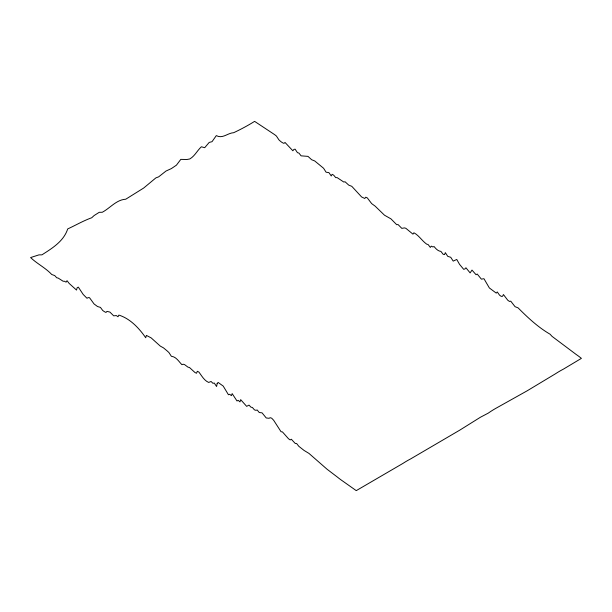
<?xml version="1.0" encoding="UTF-8"?>
<svg xmlns="http://www.w3.org/2000/svg" width="612" height="612" viewBox="0 0 612 612"><rect width="100%" height="100%" fill="white"/><g stroke="black" fill="none" stroke-linecap="round" stroke-linejoin="round"><path stroke-width="0.92" d="M217.122 383.678L216.602 386.524L214.215 382.974L212.984 383.357L211.086 381.483L208.669 382.446C204.156 380.511 201.731 375.799 198.9 372.073L197.316 371.277L196.544 373.236L194.991 372.54L189.468 367.491L188.029 367.192L184.587 364.614L183.118 364.209L181.909 364.698C178.796 361.554 176.225 356.742 171.36 356.283L168.92 352.535L167.076 350.852L163.511 347.884L160.29 346.094L151.156 337.885L146.383 335.399L145.717 337.748C139.108 328.216 130.234 318.661 118.873 315.088L118.009 316.756L116.318 315.562L113.702 315.846L109.908 312.089L107.001 311.378L105.968 312.449L104.384 311.653L102.694 310.468L100.452 307.408L97.492 306.505L94.041 303.927L89.528 297.715L88.143 297.608L86.996 298.289L83.171 294.433L78.344 287.135L77.166 287.716L76.508 290.073L69.171 283.44L67.022 280.678L66.096 282.147L64.489 281.252L63.135 281.245L58.163 278.07L56.732 277.764L54.743 275.591L51.729 274.49C45.502 267.804 37.156 263.849 30.6 257.56L38.916 254.883L41.937 254.844C52.249 248.22 63.679 241.327 67.71 228.926C75.819 225.193 83.362 220.748 91.739 217.742L94.126 215.539L99.243 212.31L102.265 212.272C110.145 208.088 116.379 199.719 125.743 199.221L143.698 188.022L155.892 177.885L158.63 176.86L166.02 171.031L171.375 168.591L176.432 165.163L180.808 159.38L186.905 159.495L189.781 158.967C194.861 156.029 197.156 150.583 201.379 146.765L204.691 147.706L209.205 142.412L212.027 141.686L216.311 135.604C222.638 139.077 227.565 133.011 233.662 132.705C240.853 129.331 247.86 125.59 254.607 121.367L274.666 134.655L276.417 136.04L278.865 139.788A16.631 5.63 59.7 0 0 283.953 143.361L285.047 142.481L292.865 150.781L293.837 149.512L295.076 149.121L297.463 152.679L298.931 153.077L301.081 155.838L307.981 156.381L311.661 159.74L314.706 160.941L323.587 168.262L326.089 172.209L328.904 172.615L331.237 175.973L332.102 174.305L333.708 175.2L335.774 177.671L337.097 177.579L343.799 182.039L345.061 181.756L348.741 185.122L351.785 186.316L361.646 196.988L364.783 198.479L365.754 197.209L367.307 197.905L371.683 203.628L375.102 206.106L384.497 215.202L390.969 218.874L396.714 224.711L398.007 224.52L401.832 228.375L404.394 227.901L405.855 228.299L412.955 234.144L413.903 232.774C418.983 235.475 421.951 240.753 426.671 244.15L428.132 244.548L430.32 247.416L431.292 246.146L432.875 246.942L434.115 246.552C435.798 248.74 438.031 251.119 440.923 251.41L443.111 254.271L444.549 254.577L445.322 252.618L447.762 256.367L450.723 257.269L453.201 261.11L456.759 259.465L459.52 264.3L463.689 269.334L464.929 268.943L465.931 267.773L470.131 272.906L471.997 270.076L476.052 274.712L477.199 274.031L481.399 279.164L483.954 278.697L489.363 287.961L496.256 293.11L497.265 291.939L499.56 295.191L501.259 296.384L502.582 296.292L503.416 294.533L507.784 300.255L509.482 301.441L510.745 301.158L515.059 306.681L518.104 307.882C527.842 317.666 538.055 327.259 550.066 334.206L552.055 336.378L576.229 354.509A81.488 27.586 59.7 0 1 581.4 358.372L563.331 369.181A82.322 62.302 -55 0 0 555.566 373.725L527.2 390.793L495.927 408.288A82.505 62.439 -55 0 0 488.246 413.131L480.359 417.285L459.849 430.098L410.652 458.901A82.322 62.302 -55 0 0 402.88 463.445L356.245 490.633L342.651 481.017A81.488 27.586 59.7 0 1 337.472 477.153L327.068 469.236L308.961 453.408L304.042 450.424L298.786 446.27L296.629 443.509L295.275 443.493L291.343 439.248L290.187 439.929L288.497 438.743L282.461 431.927L281.046 431.72L273.663 420.283L271.705 418.21L270.213 417.705L269.035 418.287L266.243 417.973L262.051 412.84L259.258 412.526L257.162 409.964L255.923 410.346L254.431 409.849L252.389 407.477L250.951 407.171L249 405.098L246.667 406.36L240.661 399.644L239.973 401.893L238.16 400.309L237.012 400.99L232.155 393.6L231.405 395.65L229.653 394.266L228.444 394.748L223.212 386.08L218.094 382.408L217.122 383.678"/></g></svg>
